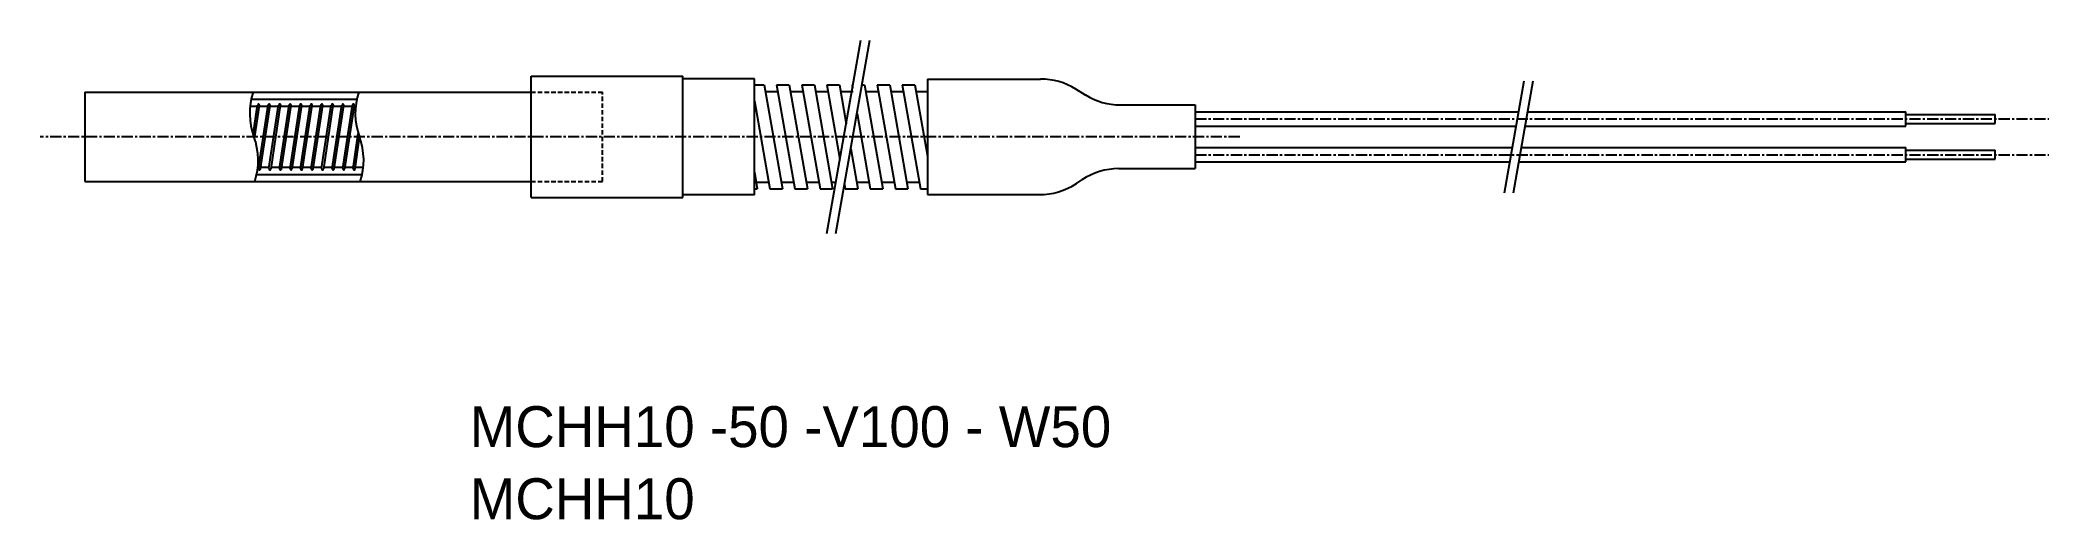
# Model space of a CAD drawing. Extents: x 31 to 256, y 134 to 188.
import ezdxf

# ---------------------------------------------------------------- set-up
doc = ezdxf.new("R2010")
doc.units = 0
doc.linetypes.add('CENTER', pattern=[2, 1.25, -0.25, 0.25, -0.25])
doc.linetypes.add('DASHED', pattern=[0.75, 0.5, -0.25])
doc.layers.get('0').update_dxf_attribs({"linetype": 'CONTINUOUS'})
doc.layers.add('CENTER', color=1, linetype='CENTER')

msp = doc.modelspace()

# ---------------------------------------------------------------- linework, layer by layer
at = {"color": 3, "linetype": 'CONTINUOUS'}
for p, q in [((119.2, 166.49), (123.01, 188.12)), ((120.2, 166.49), (124.01, 188.12)), ((195.09, 171.05), (197.3, 183.55)), ((196.09, 171.05), (198.3, 183.55)), ((54.58, 180.72), (55.4, 180.72)), ((54.71, 181.5), (66.53, 181.5)), ((54.92, 177.55), (55.42, 180.83)), ((55.08, 177.09), (55.65, 180.79)), ((55.52, 173.77), (56.6, 180.83)), ((55.63, 180.72), (56.58, 180.72)), ((55.75, 173.73), (56.83, 180.79)), ((56.7, 173.77), (57.78, 180.83)), ((56.81, 180.72), (57.76, 180.72)), ((56.93, 173.73), (58.01, 180.79)), ((57.88, 173.77), (58.96, 180.83)), ((57.99, 180.72), (58.94, 180.72)), ((58.11, 173.73), (59.19, 180.79)), ((59.06, 173.77), (60.14, 180.83)), ((59.17, 180.72), (60.12, 180.72)), ((59.29, 173.73), (60.37, 180.79)), ((60.24, 173.77), (61.32, 180.83)), ((60.35, 180.72), (61.3, 180.72)), ((60.47, 173.73), (61.55, 180.79)), ((61.42, 173.77), (62.5, 180.83)), ((61.53, 180.72), (62.48, 180.72)), ((61.65, 173.73), (62.73, 180.79)), ((62.6, 173.77), (63.68, 180.83)), ((62.71, 180.72), (63.66, 180.72)), ((62.83, 173.73), (63.91, 180.79)), ((63.78, 173.77), (64.86, 180.83)), ((63.89, 180.72), (64.84, 180.72)), ((64.01, 173.73), (65.09, 180.79)), ((64.96, 173.77), (66.04, 180.83)), ((65.07, 180.72), (66.02, 180.72)), ((65.19, 173.73), (66.27, 180.79)), ((66.25, 180.72), (66.41, 180.72)), ((66.14, 173.77), (66.71, 177.66)), ((66.37, 173.73), (66.86, 177.23)), ((55.54, 173.85), (55.44, 173.85)), ((56.72, 173.85), (55.77, 173.85)), ((57.9, 173.85), (56.95, 173.85)), ((59.08, 173.85), (58.13, 173.85)), ((60.26, 173.85), (59.31, 173.85)), ((61.44, 173.85), (60.49, 173.85)), ((62.62, 173.85), (61.67, 173.85)), ((63.8, 173.85), (62.85, 173.85)), ((64.98, 173.85), (64.03, 173.85)), ((66.16, 173.85), (65.21, 173.85)), ((67.26, 173.85), (66.39, 173.85)), ((55.32, 173.1), (67.14, 173.1))]:
    msp.add_line(p, q, dxfattribs=at)
at = {"color": 7, "linetype": 'CONTINUOUS'}
for p, q in [((36.07, 182.3), (86.07, 182.3)), ((36.07, 182.3), (36.07, 172.3)), ((86.07, 170.5), (86.07, 184.1)), ((86.07, 184.1), (103.07, 184.1)), ((103.07, 170.5), (103.07, 184.1)), ((111.07, 183.8), (103.07, 183.8)), ((111.07, 170.8), (111.07, 183.8)), ((111.07, 183.12), (112.16, 183.12)), ((112.16, 183.12), (114.21, 171.49)), ((112.3, 182.37), (113.7, 182.37)), ((113.57, 183.12), (115.62, 171.49)), ((113.57, 183.12), (114.98, 183.12)), ((114.98, 183.12), (117.03, 171.49)), ((115.11, 182.37), (116.51, 182.37)), ((116.38, 183.12), (118.43, 171.49)), ((116.38, 183.12), (117.79, 183.12)), ((117.79, 183.12), (119.84, 171.49)), ((117.92, 182.37), (119.33, 182.37)), ((119.2, 183.12), (120.66, 174.79)), ((119.2, 183.12), (120.6, 183.12)), ((120.6, 183.12), (121.37, 178.77)), ((120.73, 182.37), (122.14, 182.37)), ((122.01, 183.12), (122.13, 183.12)), ((122.01, 183.12), (122.07, 182.76)), ((123.13, 183.12), (123.41, 183.12)), ((123.41, 183.12), (125.46, 171.49)), ((123.55, 182.37), (124.95, 182.37)), ((124.82, 183.12), (126.87, 171.49)), ((124.82, 183.12), (126.23, 183.12)), ((126.23, 183.12), (128.28, 171.49)), ((126.36, 182.37), (127.76, 182.37)), ((127.63, 183.12), (129.68, 171.49)), ((127.63, 183.12), (129.04, 183.12)), ((129.04, 183.12), (130.45, 175.13)), ((129.17, 182.37), (130.45, 182.37)), ((130.45, 183.77), (130.45, 170.83)), ((130.45, 183.77), (143.13, 183.77)), ((148.15, 181.98), (147.07, 182.65)), ((111.07, 181.33), (112.81, 171.49)), ((152.09, 180.87), (160.45, 180.87)), ((160.45, 180.87), (160.45, 173.74)), ((160.45, 180.1), (196.69, 180.1)), ((197.69, 180.1), (240.07, 180.1)), ((240.07, 178.5), (240.07, 180.1)), ((122.57, 179.93), (124.06, 171.49)), ((160.45, 178.5), (196.41, 178.5)), ((197.41, 178.5), (240.07, 178.5)), ((240.07, 179.8), (250.07, 179.8)), ((240.07, 178.8), (250.07, 178.8)), ((250.07, 178.8), (250.07, 179.8)), ((121.87, 175.94), (122.65, 171.49)), ((160.45, 176.1), (195.99, 176.1)), ((196.99, 176.1), (240.07, 176.1)), ((240.07, 174.5), (240.07, 176.1)), ((240.07, 175.8), (250.07, 175.8)), ((250.07, 174.8), (250.07, 175.8)), ((111.07, 173.36), (111.4, 171.49)), ((151.9, 173.74), (160.45, 173.74)), ((160.45, 174.5), (195.7, 174.5)), ((196.7, 174.5), (240.07, 174.5)), ((240.07, 174.8), (250.07, 174.8)), ((36.07, 172.3), (86.07, 172.3)), ((111.07, 171.49), (111.4, 171.49)), ((111.27, 172.24), (112.68, 172.24)), ((112.81, 171.49), (114.21, 171.49)), ((114.08, 172.24), (115.49, 172.24)), ((115.62, 171.49), (117.03, 171.49)), ((116.89, 172.24), (118.3, 172.24)), ((118.43, 171.49), (119.84, 171.49)), ((119.71, 172.24), (120.22, 172.24)), ((121.16, 171.95), (121.24, 171.49)), ((121.24, 171.49), (122.65, 171.49)), ((122.52, 172.24), (123.93, 172.24)), ((124.06, 171.49), (125.46, 171.49)), ((125.33, 172.24), (126.74, 172.24)), ((126.87, 171.49), (128.28, 171.49)), ((128.14, 172.24), (129.55, 172.24)), ((129.68, 171.49), (130.45, 171.49)), ((147.14, 172.09), (147.75, 172.49)), ((86.07, 170.5), (103.07, 170.5)), ((111.07, 170.8), (103.07, 170.8)), ((130.45, 170.83), (142.99, 170.83))]:
    msp.add_line(p, q, dxfattribs=at)
at = {"color": 3, "linetype": 'DASHED'}
for p, q in [((86.07, 182.3), (94.07, 182.3)), ((94.07, 172.3), (94.07, 182.3)), ((86.07, 172.3), (94.07, 172.3))]:
    msp.add_line(p, q, dxfattribs=at)
at = {"color": 3, "linetype": 'CONTINUOUS'}
for centre, radius, start, end in [((61.96, 179.91), 7.42, 161.1797, 200.5407), ((73.79, 179.91), 7.42, 161.1797, 200.5407), ((55.54, 180.83), 0.118, 340, 180), ((56.72, 180.83), 0.118, 340, 180), ((57.9, 180.83), 0.118, 340, 180), ((59.08, 180.83), 0.118, 340, 180), ((60.26, 180.83), 0.118, 340, 180), ((61.44, 180.83), 0.118, 340, 180), ((62.62, 180.83), 0.118, 340, 180), ((63.8, 180.83), 0.118, 340, 180), ((64.98, 180.83), 0.118, 340, 180), ((66.16, 180.83), 0.118, 340, 180), ((47.93, 174.67), 7.56, 341.7088, 20.3593), ((59.75, 174.67), 7.56, 341.7088, 20.3593), ((55.64, 173.73), 0.118, 160, 360), ((56.82, 173.73), 0.118, 160, 360), ((58, 173.73), 0.118, 160, 360), ((59.18, 173.73), 0.118, 160, 360), ((60.36, 173.73), 0.118, 160, 360), ((61.54, 173.73), 0.118, 160, 360), ((62.72, 173.73), 0.118, 160, 360), ((63.9, 173.73), 0.118, 160, 360), ((65.08, 173.73), 0.118, 160, 360), ((66.26, 173.73), 0.118, 160, 360)]:
    msp.add_arc(centre, radius, start, end, dxfattribs=at)
at = {"color": 7, "linetype": 'CONTINUOUS'}
for centre, start, end in [((143.13, 176.27), 58.3035, 90), ((152.09, 188.37), 238.3035, 270), ((151.9, 166.24), 90, 123.5816), ((142.99, 178.33), 270, 303.5816)]:
    msp.add_arc(centre, 7.5, start, end, dxfattribs=at)
at = {"layer": 'CENTER', "color": 1, "linetype": 'CENTER'}
for p, q in [((160.45, 179.3), (256.07, 179.3)), ((165.45, 177.3), (31.07, 177.3)), ((160.45, 175.3), (256.07, 175.3))]:
    msp.add_line(p, q, dxfattribs=at)

# ---------------------------------------------------------------- texts
for s, p in [('MCHH10 -50 -V100 - W50', (79.19, 142.57)), ('MCHH10', (79.19, 134.5))]:
    msp.add_text(s, height=4.583).set_placement(p)

doc.saveas('drawing.dxf')
